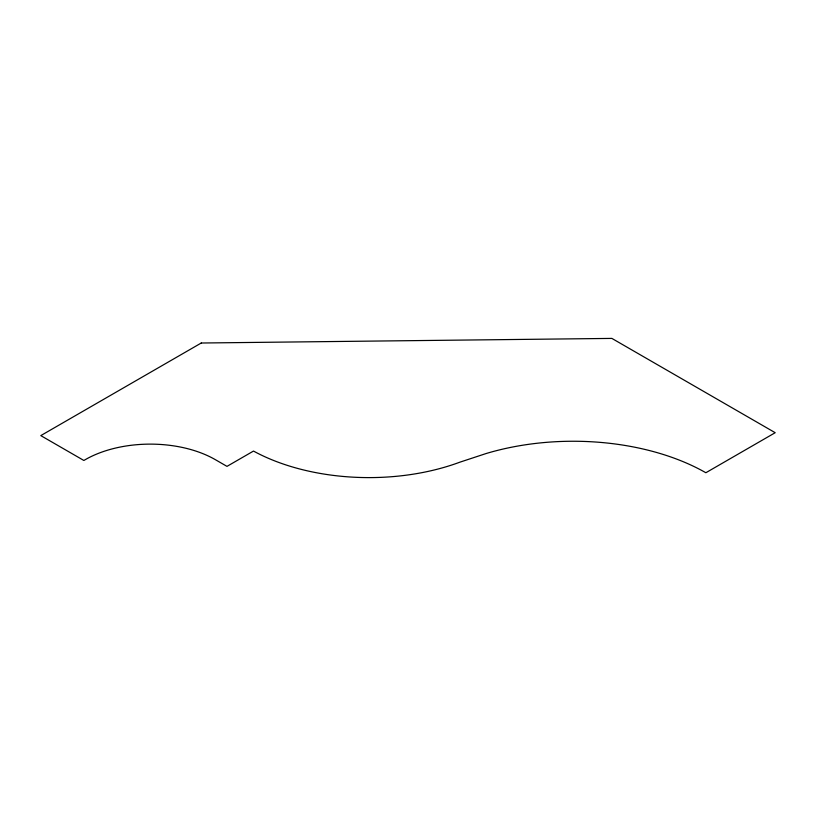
<?xml version="1.0" encoding="UTF-8"?>
<svg xmlns="http://www.w3.org/2000/svg" width="816" height="816" viewBox="0 0 816 816"><rect width="100%" height="100%" fill="white"/><g stroke="black" fill="none" stroke-linecap="round" stroke-linejoin="round"><path stroke-width="1.22" d="M201.246 343.016L40.8 435.611L83.864 460.469L85.201 459.694A92.065 53.152 0 0 1 215.404 459.694L226.981 466.375L253.501 451.064A167.994 96.992 0 0 0 459.826 462.193L486.152 453.523A188.69 108.936 0 0 1 705.86 472.739L775.2 432.704L611.867 338.405L201.246 343.016"/></g></svg>
